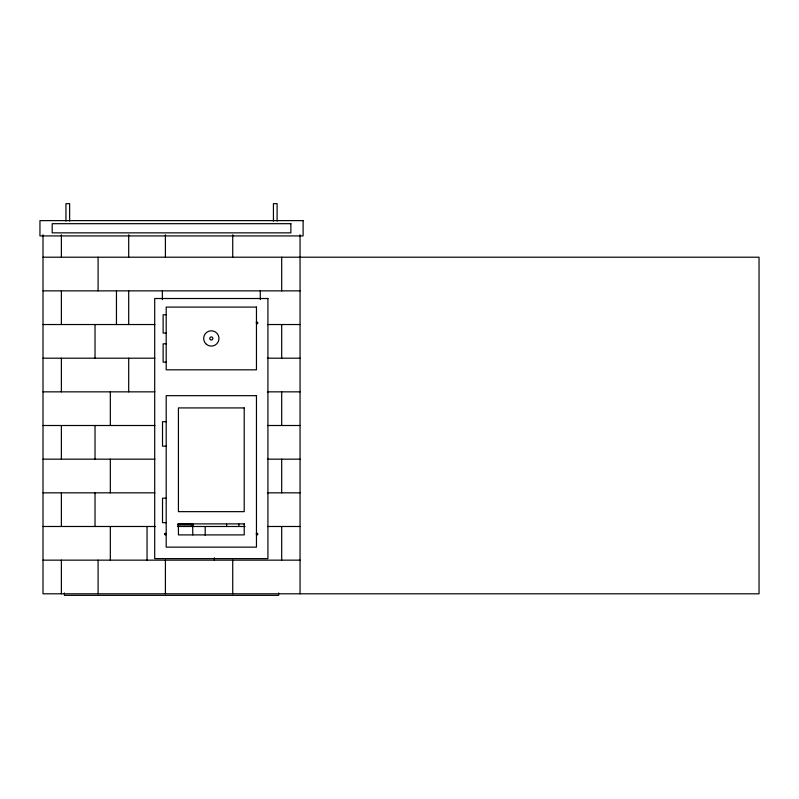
<?xml version="1.0" encoding="UTF-8"?>
<svg xmlns="http://www.w3.org/2000/svg" width="799" height="799" viewBox="0 0 799 799"><rect width="100%" height="100%" fill="white"/><g stroke="black" fill="none" stroke-linecap="round" stroke-linejoin="round"><path stroke-width="1.2" d="M43.006 257.208L759.05 257.208L759.05 593.807L43.006 593.807L43.006 234.766M43.006 290.866L300.054 290.866M166.192 314.736L163.126 314.736L163.126 333.093L166.192 333.093M43.006 324.534L154.906 324.534M267.405 324.534L300.054 324.534M166.192 343.81L163.126 343.81L163.126 362.167L166.192 362.167M43.006 358.192L154.866 358.192M267.405 358.192L300.054 358.192M43.006 391.85L154.916 391.85M267.405 391.85L300.054 391.85M166.192 421.682L162.517 421.682L162.517 446.162L166.192 446.162M43.006 425.507L154.916 425.507M267.405 425.507L300.054 425.507M43.006 459.165L154.916 459.165M267.405 459.165L300.054 459.165M43.006 492.833L154.916 492.833M267.405 492.833L300.054 492.833M166.192 498.186L162.517 498.186L162.517 522.666L166.192 522.666M177.518 524.044L190.502 524.044M177.478 524.963L192.949 524.963M43.006 526.491L155.286 526.491M177.478 526.491L245.083 526.491M267.405 526.491L300.054 526.491M43.006 560.149L300.054 560.149M300.054 234.766L300.054 593.807M281.687 257.208L281.687 290.866M281.687 324.534L281.687 358.192M281.687 391.85L281.687 425.507M281.687 459.165L281.687 492.833M281.687 526.491L281.687 560.149M278.631 592.988L278.631 595.345L64.429 595.345L64.429 592.988M277.103 221.123L277.103 203.655L273.428 203.655L273.428 221.123M260.274 290.866L260.274 299.595M238.851 524.044L238.851 526.491M232.729 234.766L232.729 257.208M232.729 560.149L232.729 593.807M226.606 524.044L226.606 526.491M214.372 557.792L214.372 560.149M205.193 526.491L205.193 535.22M192.949 524.044L192.949 526.491M192.739 526.491L192.739 534.901M191.42 524.044L191.42 524.963M165.413 234.766L165.413 257.208M165.413 560.149L165.413 593.807M162.347 290.866L162.347 299.595M147.046 526.491L147.046 560.149M128.689 234.766L128.689 257.208M128.689 290.866L128.689 324.534M128.689 358.192L128.689 391.85M116.454 290.866L116.454 324.534M110.332 391.85L110.332 425.507M110.332 459.165L110.332 492.833M110.332 526.491L110.332 560.149M98.087 257.208L98.087 290.866M98.087 560.149L98.087 593.807M95.031 324.534L95.031 358.192M95.031 425.507L95.031 459.165M95.031 492.833L95.031 526.491M69.633 221.123L69.633 203.655L65.957 203.655L65.957 221.123M61.373 234.766L61.373 257.208M61.373 290.866L61.373 324.534M61.373 358.192L61.373 391.85M61.373 425.507L61.373 459.165M61.373 492.833L61.373 526.491M61.373 560.149L61.373 593.807M164.524 533.902C165.643 537.407 167.251 531.425 164.524 533.902M256.319 322.766C257.448 326.272 259.046 320.289 256.319 322.766M256.319 533.902C257.448 537.407 259.046 531.425 256.319 533.902M303.111 220.624L39.95 220.624L39.95 235.925L303.111 235.925L303.111 220.624M290.866 223.68L52.195 223.68L52.195 232.859L290.866 232.859L290.866 223.68M267.925 298.516L154.696 298.516L154.696 558.621L267.925 558.621L267.925 298.516M256.459 307.086L166.192 307.086L166.192 369.817L256.459 369.817L256.459 307.086M256.459 395.675L166.192 395.675L166.192 547.145L256.459 547.145L256.459 395.675M244.214 407.919L178.427 407.919L178.427 511.65L244.214 511.65L244.214 407.919M244.214 523.884L178.427 523.884L178.427 534.901L244.214 534.901L244.214 523.884M210.337 339.625A1.528 1.528 0 0 0 212.834 338.716A1.528 1.528 0 0 0 210.796 337.018A1.528 1.528 0 0 0 210.337 339.625M206.412 344.319A7.65 7.65 0 0 0 218.856 339.775A7.65 7.65 0 0 0 208.699 331.265A7.65 7.65 0 0 0 206.412 344.319"/></g></svg>
